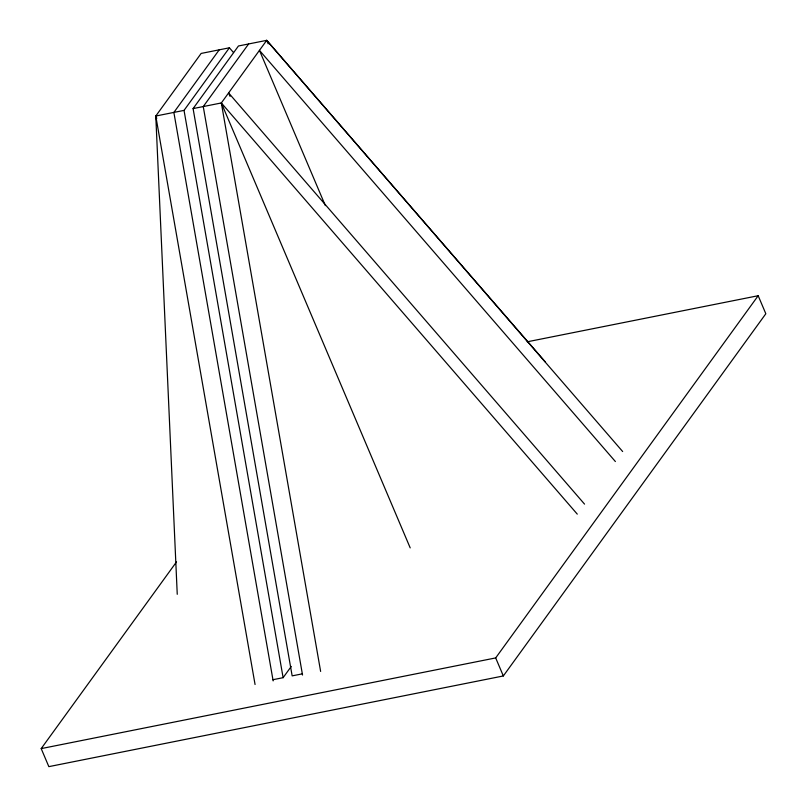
<?xml version="1.0" encoding="UTF-8"?>
<svg xmlns="http://www.w3.org/2000/svg" width="807" height="807" viewBox="0 0 807 807"><rect width="100%" height="100%" fill="white"/><g stroke="black" fill="none" stroke-linecap="round" stroke-linejoin="round"><path stroke-width="1.21" d="M177.247 594.295L155.781 116.026L201.145 53.433L229.4 47.795L233.526 52.546M219.232 49.822L173.868 112.425L273.149 680.896M255.062 684.507L155.781 116.026L184.036 110.388L229.4 47.795M302.332 673.845L292.154 675.873L193.085 108.592L238.448 45.989L266.703 40.35L545.461 362.071M248.617 43.961L203.253 106.554L302.544 675.035M193.085 108.592L221.34 102.953L266.703 40.35L622.651 451.527M527.233 341.805L758.177 295.725L765.833 313.752L503.336 675.953L48.844 766.64L41.197 748.603L176.511 561.894M272.937 679.706L283.116 677.678L291.256 666.451M41.197 748.603L495.68 657.927L758.177 295.725M615.388 461.543L259.45 50.367L325.352 205.624M584.54 504.113L228.603 92.936L230.076 96.406M320.631 671.424L221.34 102.953L577.277 514.13M266.703 40.35L268.186 43.83M495.68 657.927L503.336 675.953M221.34 102.953L410.198 547.882M155.781 116.026L156.76 118.347M184.036 110.388L283.116 677.678"/></g></svg>
